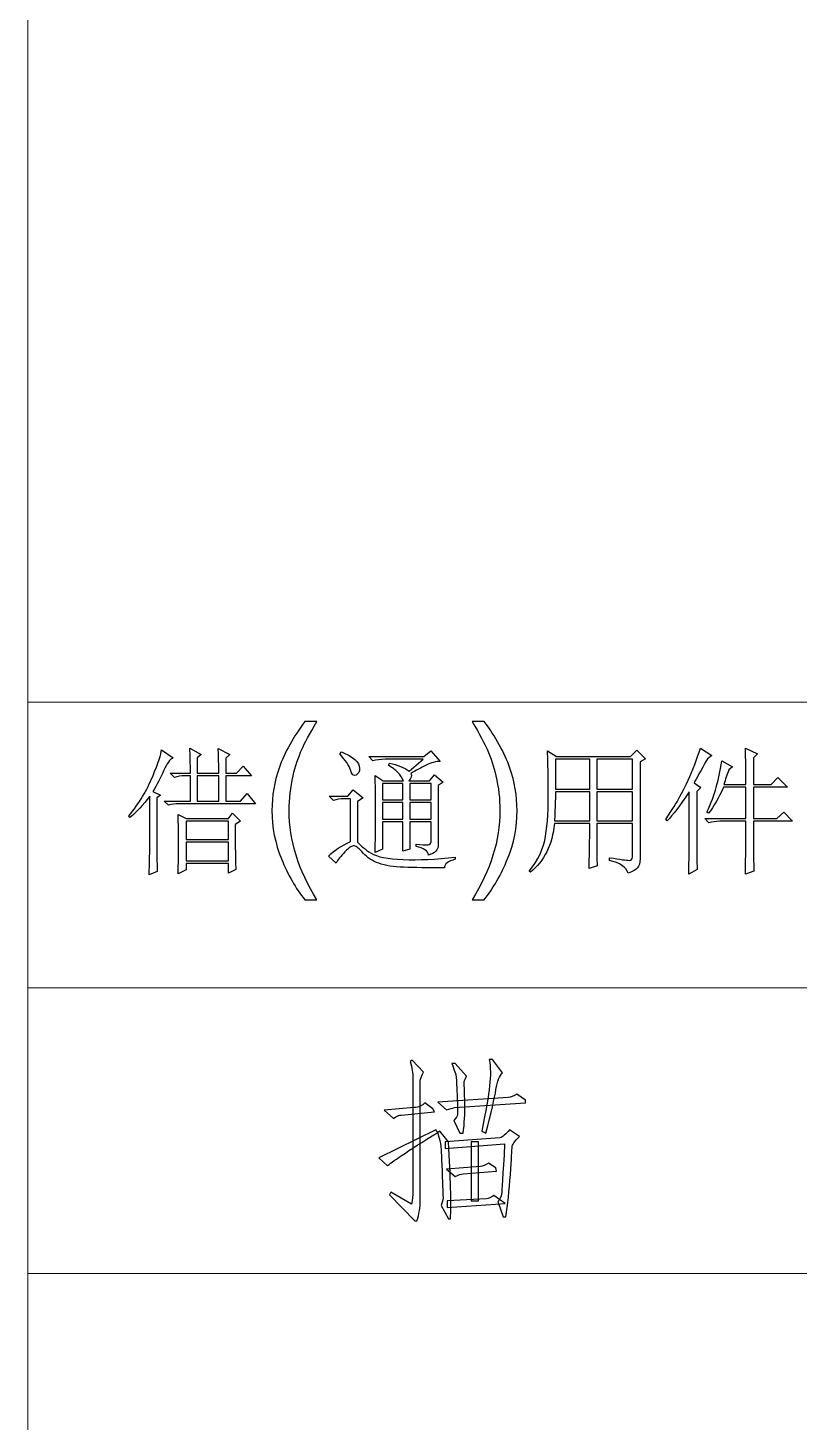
# Model space of a CAD drawing. Header units: millimetres. Extents: x -894 to 2281, y 379 to 1725.
# Drawn here: x 279 to 331.6, y 861.9 to 956.9 of the extents above; entities that cross this region are included whole.
import ezdxf

# ---------------------------------------------------------------- set-up
doc = ezdxf.new("R2010")
doc.units = ezdxf.units.MM
doc.layers.add('layer 1', color=7, linetype='Continuous')

msp = doc.modelspace()

# ---------------------------------------------------------------- linework, layer by layer
at = {"layer": 'layer 1', "color": 1, "lineweight": 9}
for points in [[(279.043, 1724.756), (279.043, 1724.756), (279.043, 568.309), (279.043, 568.309)], [(383.463, 910.96), (383.463, 910.96), (279.043, 910.96), (279.043, 910.96)], [(383.463, 891.491), (383.463, 891.491), (279.043, 891.491), (279.043, 891.491)], [(383.463, 872.022), (383.463, 872.022), (279.043, 872.022), (279.043, 872.022)]]:
    msp.add_open_spline(points, degree=3, dxfattribs=at)
at = {"layer": 'layer 1', "color": 1}
for points, knots in [([(297.919, 897.482), (297.29, 898.275), (296.759, 899.203), (296.325, 900.266), (296.325, 900.266), (295.891, 901.33), (295.673, 902.429), (295.673, 903.569), (295.673, 903.569), (295.673, 904.574), (295.835, 905.535), (296.161, 906.454), (296.161, 906.454), (296.541, 907.521), (297.126, 908.584), (297.919, 909.642), (297.919, 909.642), (297.919, 909.642), (298.735, 909.642), (298.735, 909.642), (298.735, 909.642), (298.225, 908.765), (297.888, 908.139), (297.724, 907.763), (297.724, 907.763), (297.465, 907.182), (297.264, 906.573), (297.115, 905.94), (297.115, 905.94), (296.934, 905.152), (296.843, 904.36), (296.843, 903.563), (296.843, 903.563), (296.843, 901.533), (297.474, 899.508), (298.735, 897.482), (298.735, 897.482), (298.735, 897.482), (297.919, 897.482), (297.919, 897.482)], [0, 0, 0, 0, 0.1, 0.1, 0.1, 0.1, 0.2, 0.2, 0.2, 0.2, 0.3, 0.3, 0.3, 0.3, 0.4, 0.4, 0.4, 0.4, 0.5, 0.5, 0.5, 0.5, 0.6, 0.6, 0.6, 0.6, 0.7, 0.7, 0.7, 0.7, 0.8, 0.8, 0.8, 0.8, 0.9, 0.9, 0.9, 0.9, 1, 1, 1, 1]), ([(310.132, 897.482), (310.132, 897.482), (309.316, 897.482), (309.316, 897.482), (309.316, 897.482), (310.577, 899.508), (311.207, 901.533), (311.207, 903.563), (311.207, 903.563), (311.207, 904.355), (311.117, 905.141), (310.935, 905.923), (310.935, 905.923), (310.793, 906.554), (310.592, 907.163), (310.335, 907.743), (310.335, 907.743), (310.171, 908.124), (309.832, 908.756), (309.316, 909.642), (309.316, 909.642), (309.316, 909.642), (310.132, 909.642), (310.132, 909.642), (310.132, 909.642), (310.924, 908.584), (311.512, 907.521), (311.892, 906.454), (311.892, 906.454), (312.216, 905.535), (312.378, 904.574), (312.378, 903.569), (312.378, 903.569), (312.378, 902.429), (312.16, 901.33), (311.723, 900.266), (311.723, 900.266), (311.287, 899.203), (310.756, 898.275), (310.132, 897.482)], [0, 0, 0, 0, 0.1, 0.1, 0.1, 0.1, 0.2, 0.2, 0.2, 0.2, 0.3, 0.3, 0.3, 0.3, 0.4, 0.4, 0.4, 0.4, 0.5, 0.5, 0.5, 0.5, 0.6, 0.6, 0.6, 0.6, 0.7, 0.7, 0.7, 0.7, 0.8, 0.8, 0.8, 0.8, 0.9, 0.9, 0.9, 0.9, 1, 1, 1, 1]), ([(288.074, 904.619), (288.074, 904.619), (287.565, 904.874), (287.565, 904.874), (287.565, 904.874), (287.832, 905.311), (288.074, 905.779), (288.294, 906.276), (288.294, 906.276), (288.511, 906.775), (288.731, 907.072), (288.95, 907.17), (288.95, 907.17), (288.95, 907.17), (288.147, 907.716), (288.147, 907.716), (288.147, 907.716), (288.123, 907.425), (287.924, 906.817), (287.546, 905.894), (287.546, 905.894), (287.17, 904.972), (286.63, 904.071), (285.924, 903.198), (285.924, 903.198), (285.924, 903.198), (285.997, 903.089), (285.997, 903.089), (285.997, 903.089), (286.436, 903.453), (286.885, 903.938), (287.345, 904.546), (287.345, 904.546), (287.345, 904.546), (287.345, 900.974), (287.345, 900.974), (287.345, 900.974), (287.345, 900.586), (287.334, 899.99), (287.309, 899.189), (287.309, 899.189), (287.309, 899.189), (287.857, 899.407), (287.857, 899.407), (287.857, 899.407), (287.832, 900.573), (287.82, 901.424), (287.82, 901.958), (287.82, 901.958), (287.82, 901.958), (287.82, 904.437), (287.82, 904.437), (287.82, 904.437), (287.82, 904.437), (288.074, 904.619), (288.074, 904.619)], [0, 0, 0, 0, 0.071429, 0.071429, 0.071429, 0.071429, 0.142857, 0.142857, 0.142857, 0.142857, 0.214286, 0.214286, 0.214286, 0.214286, 0.285714, 0.285714, 0.285714, 0.285714, 0.357143, 0.357143, 0.357143, 0.357143, 0.428571, 0.428571, 0.428571, 0.428571, 0.5, 0.5, 0.5, 0.5, 0.571429, 0.571429, 0.571429, 0.571429, 0.642857, 0.642857, 0.642857, 0.642857, 0.714286, 0.714286, 0.714286, 0.714286, 0.785714, 0.785714, 0.785714, 0.785714, 0.857143, 0.857143, 0.857143, 0.857143, 0.928571, 0.928571, 0.928571, 0.928571, 1, 1, 1, 1]), ([(290.116, 906.113), (290.116, 906.113), (288.731, 906.113), (288.731, 906.113), (288.731, 906.113), (288.731, 906.113), (289.023, 905.821), (289.023, 905.821), (289.023, 905.821), (289.24, 905.894), (289.483, 905.931), (289.751, 905.931), (289.751, 905.931), (289.751, 905.931), (290.116, 905.931), (290.116, 905.931), (290.116, 905.931), (290.116, 905.931), (290.116, 904.218), (290.116, 904.218), (290.116, 904.218), (290.116, 904.218), (288.329, 904.218), (288.329, 904.218), (288.329, 904.218), (288.329, 904.218), (288.622, 903.927), (288.622, 903.927), (288.622, 903.927), (288.839, 904), (289.083, 904.036), (289.351, 904.036), (289.351, 904.036), (289.351, 904.036), (294.561, 904.036), (294.561, 904.036), (294.561, 904.036), (294.561, 904.036), (293.978, 904.727), (293.978, 904.727), (293.978, 904.727), (293.978, 904.727), (293.541, 904.218), (293.541, 904.218), (293.541, 904.218), (293.541, 904.218), (292.521, 904.218), (292.521, 904.218), (292.521, 904.218), (292.521, 904.218), (292.521, 905.931), (292.521, 905.931), (292.521, 905.931), (292.521, 905.931), (294.27, 905.931), (294.27, 905.931), (294.27, 905.931), (294.27, 905.931), (293.723, 906.587), (293.723, 906.587), (293.723, 906.587), (293.723, 906.587), (293.249, 906.113), (293.249, 906.113), (293.249, 906.113), (293.249, 906.113), (292.521, 906.113), (292.521, 906.113), (292.521, 906.113), (292.521, 906.113), (292.521, 907.133), (292.521, 907.133), (292.521, 907.133), (292.521, 907.133), (292.812, 907.388), (292.812, 907.388), (292.812, 907.388), (292.812, 907.388), (292.009, 907.789), (292.009, 907.789), (292.009, 907.789), (292.034, 907.521), (292.047, 906.963), (292.047, 906.113), (292.047, 906.113), (292.047, 906.113), (290.589, 906.113), (290.589, 906.113), (290.589, 906.113), (290.589, 906.113), (290.589, 907.17), (290.589, 907.17), (290.589, 907.17), (290.589, 907.17), (290.843, 907.388), (290.843, 907.388), (290.843, 907.388), (290.843, 907.388), (290.078, 907.825), (290.078, 907.825), (290.078, 907.825), (290.103, 907.34), (290.116, 906.769), (290.116, 906.113)], [0, 0, 0, 0, 0.038462, 0.038462, 0.038462, 0.038462, 0.076923, 0.076923, 0.076923, 0.076923, 0.115385, 0.115385, 0.115385, 0.115385, 0.153846, 0.153846, 0.153846, 0.153846, 0.192308, 0.192308, 0.192308, 0.192308, 0.230769, 0.230769, 0.230769, 0.230769, 0.269231, 0.269231, 0.269231, 0.269231, 0.307692, 0.307692, 0.307692, 0.307692, 0.346154, 0.346154, 0.346154, 0.346154, 0.384615, 0.384615, 0.384615, 0.384615, 0.423077, 0.423077, 0.423077, 0.423077, 0.461538, 0.461538, 0.461538, 0.461538, 0.5, 0.5, 0.5, 0.5, 0.538462, 0.538462, 0.538462, 0.538462, 0.576923, 0.576923, 0.576923, 0.576923, 0.615385, 0.615385, 0.615385, 0.615385, 0.653846, 0.653846, 0.653846, 0.653846, 0.692308, 0.692308, 0.692308, 0.692308, 0.730769, 0.730769, 0.730769, 0.730769, 0.769231, 0.769231, 0.769231, 0.769231, 0.807692, 0.807692, 0.807692, 0.807692, 0.846154, 0.846154, 0.846154, 0.846154, 0.884615, 0.884615, 0.884615, 0.884615, 0.923077, 0.923077, 0.923077, 0.923077, 0.961538, 0.961538, 0.961538, 0.961538, 1, 1, 1, 1]), ([(300.296, 907.425), (300.685, 907.012), (300.928, 906.648), (301.026, 906.332), (301.026, 906.332), (301.122, 906.015), (301.249, 905.9), (301.408, 905.985), (301.408, 905.985), (301.567, 906.071), (301.644, 906.222), (301.644, 906.441), (301.644, 906.441), (301.644, 906.658), (301.536, 906.859), (301.316, 907.043), (301.316, 907.043), (301.099, 907.225), (300.794, 907.4), (300.405, 907.57), (300.405, 907.57), (300.405, 907.57), (300.296, 907.425), (300.296, 907.425)], [0, 0, 0, 0, 0.166667, 0.166667, 0.166667, 0.166667, 0.333333, 0.333333, 0.333333, 0.333333, 0.5, 0.5, 0.5, 0.5, 0.666667, 0.666667, 0.666667, 0.666667, 0.833333, 0.833333, 0.833333, 0.833333, 1, 1, 1, 1]), ([(305.508, 901.267), (305.508, 901.267), (305.508, 901.12), (305.508, 901.12), (305.508, 901.12), (306.018, 901.022), (306.298, 900.828), (306.346, 900.538), (306.346, 900.538), (306.783, 900.659), (307.002, 900.878), (307.002, 901.194), (307.002, 901.194), (307.002, 901.194), (307.002, 905.275), (307.002, 905.275), (307.002, 905.275), (307.002, 905.275), (307.33, 905.492), (307.33, 905.492), (307.33, 905.492), (307.33, 905.492), (306.747, 906.004), (306.747, 906.004), (306.747, 906.004), (306.747, 906.004), (306.419, 905.603), (306.419, 905.603), (306.419, 905.603), (306.419, 905.603), (304.998, 905.603), (304.998, 905.603), (304.998, 905.603), (305.168, 905.749), (305.216, 905.919), (305.143, 906.113), (305.143, 906.113), (305.483, 906.307), (305.83, 906.489), (306.181, 906.658), (306.181, 906.658), (306.534, 906.83), (306.856, 906.915), (307.147, 906.915), (307.147, 906.915), (307.147, 906.915), (306.492, 907.643), (306.492, 907.643), (306.492, 907.643), (306.492, 907.643), (306.018, 907.242), (306.018, 907.242), (306.018, 907.242), (306.018, 907.242), (302.265, 907.242), (302.265, 907.242), (302.265, 907.242), (302.265, 907.242), (302.556, 906.951), (302.556, 906.951), (302.556, 906.951), (302.775, 907.024), (303.055, 907.06), (303.394, 907.06), (303.394, 907.06), (303.394, 907.06), (305.981, 907.06), (305.981, 907.06), (305.981, 907.06), (305.981, 907.06), (305.034, 906.259), (305.034, 906.259), (305.034, 906.259), (304.67, 906.501), (304.221, 906.683), (303.686, 906.805), (303.686, 906.805), (303.686, 906.805), (303.613, 906.658), (303.613, 906.658), (303.613, 906.658), (303.88, 906.489), (304.093, 906.326), (304.25, 906.167), (304.25, 906.167), (304.409, 906.009), (304.536, 905.821), (304.633, 905.603), (304.633, 905.603), (304.633, 905.603), (303.249, 905.603), (303.249, 905.603), (303.249, 905.603), (303.249, 905.603), (302.702, 905.967), (302.702, 905.967), (302.702, 905.967), (302.726, 905.409), (302.737, 904.57), (302.737, 903.453), (302.737, 903.453), (302.737, 902.335), (302.726, 901.424), (302.702, 900.719), (302.702, 900.719), (302.702, 900.719), (303.212, 900.939), (303.212, 900.939), (303.212, 900.939), (303.212, 900.939), (303.212, 902.796), (303.212, 902.796), (303.212, 902.796), (303.212, 902.796), (304.597, 902.796), (304.597, 902.796), (304.597, 902.796), (304.597, 902.796), (304.597, 900.792), (304.597, 900.792), (304.597, 900.792), (304.597, 900.792), (305.07, 900.939), (305.07, 900.939), (305.07, 900.939), (305.07, 900.939), (305.07, 902.796), (305.07, 902.796), (305.07, 902.796), (305.07, 902.796), (306.528, 902.796), (306.528, 902.796), (306.528, 902.796), (306.528, 902.796), (306.528, 901.595), (306.528, 901.595), (306.528, 901.595), (306.528, 901.351), (306.449, 901.229), (306.292, 901.229), (306.292, 901.229), (306.133, 901.229), (305.872, 901.242), (305.508, 901.267)], [0, 0, 0, 0, 0.027778, 0.027778, 0.027778, 0.027778, 0.055556, 0.055556, 0.055556, 0.055556, 0.083333, 0.083333, 0.083333, 0.083333, 0.111111, 0.111111, 0.111111, 0.111111, 0.138889, 0.138889, 0.138889, 0.138889, 0.166667, 0.166667, 0.166667, 0.166667, 0.194444, 0.194444, 0.194444, 0.194444, 0.222222, 0.222222, 0.222222, 0.222222, 0.25, 0.25, 0.25, 0.25, 0.277778, 0.277778, 0.277778, 0.277778, 0.305556, 0.305556, 0.305556, 0.305556, 0.333333, 0.333333, 0.333333, 0.333333, 0.361111, 0.361111, 0.361111, 0.361111, 0.388889, 0.388889, 0.388889, 0.388889, 0.416667, 0.416667, 0.416667, 0.416667, 0.444444, 0.444444, 0.444444, 0.444444, 0.472222, 0.472222, 0.472222, 0.472222, 0.5, 0.5, 0.5, 0.5, 0.527778, 0.527778, 0.527778, 0.527778, 0.555556, 0.555556, 0.555556, 0.555556, 0.583333, 0.583333, 0.583333, 0.583333, 0.611111, 0.611111, 0.611111, 0.611111, 0.638889, 0.638889, 0.638889, 0.638889, 0.666667, 0.666667, 0.666667, 0.666667, 0.694444, 0.694444, 0.694444, 0.694444, 0.722222, 0.722222, 0.722222, 0.722222, 0.75, 0.75, 0.75, 0.75, 0.777778, 0.777778, 0.777778, 0.777778, 0.805556, 0.805556, 0.805556, 0.805556, 0.833333, 0.833333, 0.833333, 0.833333, 0.861111, 0.861111, 0.861111, 0.861111, 0.888889, 0.888889, 0.888889, 0.888889, 0.916667, 0.916667, 0.916667, 0.916667, 0.944444, 0.944444, 0.944444, 0.944444, 0.972222, 0.972222, 0.972222, 0.972222, 1, 1, 1, 1]), ([(318.677, 900.356), (318.677, 900.356), (318.677, 900.174), (318.677, 900.174), (318.677, 900.174), (319.381, 900.003), (319.807, 899.712), (319.952, 899.298), (319.952, 899.298), (320.267, 899.42), (320.48, 899.541), (320.589, 899.662), (320.589, 899.662), (320.699, 899.785), (320.754, 899.99), (320.754, 900.283), (320.754, 900.283), (320.754, 900.283), (320.754, 906.878), (320.754, 906.878), (320.754, 906.878), (320.754, 906.878), (321.118, 907.097), (321.118, 907.097), (321.118, 907.097), (321.118, 907.097), (320.535, 907.68), (320.535, 907.68), (320.535, 907.68), (320.535, 907.68), (320.098, 907.242), (320.098, 907.242), (320.098, 907.242), (320.098, 907.242), (315.07, 907.242), (315.07, 907.242), (315.07, 907.242), (315.07, 907.242), (314.449, 907.643), (314.449, 907.643), (314.449, 907.643), (314.474, 907.181), (314.493, 906.307), (314.504, 905.02), (314.504, 905.02), (314.516, 903.732), (314.456, 902.669), (314.322, 901.831), (314.322, 901.831), (314.188, 900.993), (313.818, 900.197), (313.21, 899.445), (313.21, 899.445), (313.21, 899.445), (313.283, 899.371), (313.283, 899.371), (313.283, 899.371), (314.232, 900.124), (314.777, 901.229), (314.924, 902.688), (314.924, 902.688), (314.924, 902.688), (317.329, 902.688), (317.329, 902.688), (317.329, 902.688), (317.329, 902.032), (317.316, 901.012), (317.291, 899.627), (317.291, 899.627), (317.291, 899.627), (317.839, 899.808), (317.839, 899.808), (317.839, 899.808), (317.814, 900.149), (317.803, 901.108), (317.803, 902.688), (317.803, 902.688), (317.803, 902.688), (320.244, 902.688), (320.244, 902.688), (320.244, 902.688), (320.244, 902.688), (320.244, 900.391), (320.244, 900.391), (320.244, 900.391), (320.244, 900.245), (320.165, 900.174), (320.006, 900.174), (320.006, 900.174), (319.849, 900.174), (319.406, 900.234), (318.677, 900.356)], [0, 0, 0, 0, 0.043478, 0.043478, 0.043478, 0.043478, 0.086957, 0.086957, 0.086957, 0.086957, 0.130435, 0.130435, 0.130435, 0.130435, 0.173913, 0.173913, 0.173913, 0.173913, 0.217391, 0.217391, 0.217391, 0.217391, 0.26087, 0.26087, 0.26087, 0.26087, 0.304348, 0.304348, 0.304348, 0.304348, 0.347826, 0.347826, 0.347826, 0.347826, 0.391304, 0.391304, 0.391304, 0.391304, 0.434783, 0.434783, 0.434783, 0.434783, 0.478261, 0.478261, 0.478261, 0.478261, 0.521739, 0.521739, 0.521739, 0.521739, 0.565217, 0.565217, 0.565217, 0.565217, 0.608696, 0.608696, 0.608696, 0.608696, 0.652174, 0.652174, 0.652174, 0.652174, 0.695652, 0.695652, 0.695652, 0.695652, 0.73913, 0.73913, 0.73913, 0.73913, 0.782609, 0.782609, 0.782609, 0.782609, 0.826087, 0.826087, 0.826087, 0.826087, 0.869565, 0.869565, 0.869565, 0.869565, 0.913043, 0.913043, 0.913043, 0.913043, 0.956522, 0.956522, 0.956522, 0.956522, 1, 1, 1, 1]), ([(324.07, 899.225), (324.07, 899.225), (324.653, 899.553), (324.653, 899.553), (324.653, 899.553), (324.628, 900.136), (324.616, 900.646), (324.616, 901.085), (324.616, 901.085), (324.616, 901.085), (324.616, 904.874), (324.616, 904.874), (324.616, 904.874), (324.616, 904.874), (324.908, 905.129), (324.908, 905.129), (324.908, 905.129), (324.908, 905.129), (324.434, 905.457), (324.434, 905.457), (324.434, 905.457), (324.58, 905.724), (324.883, 906.27), (325.345, 907.097), (325.345, 907.097), (325.345, 907.097), (325.637, 907.315), (325.637, 907.315), (325.637, 907.315), (325.637, 907.315), (324.871, 907.825), (324.871, 907.825), (324.871, 907.825), (324.628, 907.047), (324.349, 906.32), (324.033, 905.639), (324.033, 905.639), (323.717, 904.959), (323.433, 904.412), (323.178, 904), (323.178, 904), (322.921, 903.586), (322.697, 903.246), (322.503, 902.978), (322.503, 902.978), (322.503, 902.978), (322.612, 902.87), (322.612, 902.87), (322.612, 902.87), (322.977, 903.234), (323.475, 903.889), (324.106, 904.838), (324.106, 904.838), (324.106, 904.838), (324.106, 900.974), (324.106, 900.974), (324.106, 900.974), (324.106, 900.562), (324.093, 899.979), (324.07, 899.225)], [0, 0, 0, 0, 0.066667, 0.066667, 0.066667, 0.066667, 0.133333, 0.133333, 0.133333, 0.133333, 0.2, 0.2, 0.2, 0.2, 0.266667, 0.266667, 0.266667, 0.266667, 0.333333, 0.333333, 0.333333, 0.333333, 0.4, 0.4, 0.4, 0.4, 0.466667, 0.466667, 0.466667, 0.466667, 0.533333, 0.533333, 0.533333, 0.533333, 0.6, 0.6, 0.6, 0.6, 0.666667, 0.666667, 0.666667, 0.666667, 0.733333, 0.733333, 0.733333, 0.733333, 0.8, 0.8, 0.8, 0.8, 0.866667, 0.866667, 0.866667, 0.866667, 0.933333, 0.933333, 0.933333, 0.933333, 1, 1, 1, 1]), ([(327.97, 905.348), (327.97, 905.348), (326.475, 905.348), (326.475, 905.348), (326.475, 905.348), (326.572, 905.687), (326.681, 906.015), (326.803, 906.332), (326.803, 906.332), (326.803, 906.332), (327.059, 906.55), (327.059, 906.55), (327.059, 906.55), (327.059, 906.55), (326.329, 906.951), (326.329, 906.951), (326.329, 906.951), (326.208, 906.247), (326.08, 905.645), (325.947, 905.147), (325.947, 905.147), (325.813, 904.648), (325.6, 904.084), (325.309, 903.453), (325.309, 903.453), (325.309, 903.453), (325.418, 903.38), (325.418, 903.38), (325.418, 903.38), (325.782, 903.841), (326.123, 904.437), (326.438, 905.166), (326.438, 905.166), (326.438, 905.166), (327.97, 905.166), (327.97, 905.166), (327.97, 905.166), (327.97, 905.166), (327.97, 903.016), (327.97, 903.016), (327.97, 903.016), (327.97, 903.016), (325.163, 903.016), (325.163, 903.016), (325.163, 903.016), (325.163, 903.016), (325.454, 902.723), (325.454, 902.723), (325.454, 902.723), (325.673, 902.796), (325.916, 902.834), (326.183, 902.834), (326.183, 902.834), (326.183, 902.834), (327.97, 902.834), (327.97, 902.834), (327.97, 902.834), (327.97, 901.618), (327.957, 900.416), (327.932, 899.225), (327.932, 899.225), (327.932, 899.225), (328.515, 899.445), (328.515, 899.445), (328.515, 899.445), (328.492, 899.833), (328.479, 900.962), (328.479, 902.834), (328.479, 902.834), (328.479, 902.834), (331.14, 902.834), (331.14, 902.834), (331.14, 902.834), (331.14, 902.834), (330.557, 903.453), (330.557, 903.453), (330.557, 903.453), (330.557, 903.453), (330.082, 903.016), (330.082, 903.016), (330.082, 903.016), (330.082, 903.016), (328.479, 903.016), (328.479, 903.016), (328.479, 903.016), (328.479, 903.016), (328.479, 905.166), (328.479, 905.166), (328.479, 905.166), (328.479, 905.166), (330.812, 905.166), (330.812, 905.166), (330.812, 905.166), (330.812, 905.166), (330.155, 905.821), (330.155, 905.821), (330.155, 905.821), (330.155, 905.821), (329.681, 905.348), (329.681, 905.348), (329.681, 905.348), (329.681, 905.348), (328.479, 905.348), (328.479, 905.348), (328.479, 905.348), (328.479, 905.348), (328.479, 907.17), (328.479, 907.17), (328.479, 907.17), (328.479, 907.17), (328.77, 907.425), (328.77, 907.425), (328.77, 907.425), (328.77, 907.425), (327.932, 907.825), (327.932, 907.825), (327.932, 907.825), (327.957, 907.097), (327.97, 906.27), (327.97, 905.348)], [0, 0, 0, 0, 0.033333, 0.033333, 0.033333, 0.033333, 0.066667, 0.066667, 0.066667, 0.066667, 0.1, 0.1, 0.1, 0.1, 0.133333, 0.133333, 0.133333, 0.133333, 0.166667, 0.166667, 0.166667, 0.166667, 0.2, 0.2, 0.2, 0.2, 0.233333, 0.233333, 0.233333, 0.233333, 0.266667, 0.266667, 0.266667, 0.266667, 0.3, 0.3, 0.3, 0.3, 0.333333, 0.333333, 0.333333, 0.333333, 0.366667, 0.366667, 0.366667, 0.366667, 0.4, 0.4, 0.4, 0.4, 0.433333, 0.433333, 0.433333, 0.433333, 0.466667, 0.466667, 0.466667, 0.466667, 0.5, 0.5, 0.5, 0.5, 0.533333, 0.533333, 0.533333, 0.533333, 0.566667, 0.566667, 0.566667, 0.566667, 0.6, 0.6, 0.6, 0.6, 0.633333, 0.633333, 0.633333, 0.633333, 0.666667, 0.666667, 0.666667, 0.666667, 0.7, 0.7, 0.7, 0.7, 0.733333, 0.733333, 0.733333, 0.733333, 0.766667, 0.766667, 0.766667, 0.766667, 0.8, 0.8, 0.8, 0.8, 0.833333, 0.833333, 0.833333, 0.833333, 0.866667, 0.866667, 0.866667, 0.866667, 0.9, 0.9, 0.9, 0.9, 0.933333, 0.933333, 0.933333, 0.933333, 0.966667, 0.966667, 0.966667, 0.966667, 1, 1, 1, 1]), ([(314.997, 907.06), (314.997, 907.06), (317.329, 907.06), (317.329, 907.06), (317.329, 907.06), (317.329, 907.06), (317.329, 905.02), (317.329, 905.02), (317.329, 905.02), (317.329, 905.02), (314.997, 905.02), (314.997, 905.02), (314.997, 905.02), (314.997, 905.02), (314.997, 907.06), (314.997, 907.06)], [0, 0, 0, 0, 0.25, 0.25, 0.25, 0.25, 0.5, 0.5, 0.5, 0.5, 0.75, 0.75, 0.75, 0.75, 1, 1, 1, 1]), ([(317.803, 907.06), (317.803, 907.06), (320.244, 907.06), (320.244, 907.06), (320.244, 907.06), (320.244, 907.06), (320.244, 905.02), (320.244, 905.02), (320.244, 905.02), (320.244, 905.02), (317.803, 905.02), (317.803, 905.02), (317.803, 905.02), (317.803, 905.02), (317.803, 907.06), (317.803, 907.06)], [0, 0, 0, 0, 0.25, 0.25, 0.25, 0.25, 0.5, 0.5, 0.5, 0.5, 0.75, 0.75, 0.75, 0.75, 1, 1, 1, 1]), ([(290.589, 905.931), (290.589, 905.931), (292.047, 905.931), (292.047, 905.931), (292.047, 905.931), (292.047, 905.931), (292.047, 904.218), (292.047, 904.218), (292.047, 904.218), (292.047, 904.218), (290.589, 904.218), (290.589, 904.218), (290.589, 904.218), (290.589, 904.218), (290.589, 905.931), (290.589, 905.931)], [0, 0, 0, 0, 0.25, 0.25, 0.25, 0.25, 0.5, 0.5, 0.5, 0.5, 0.75, 0.75, 0.75, 0.75, 1, 1, 1, 1]), ([(301.5, 901.411), (301.5, 901.411), (301.5, 904.182), (301.5, 904.182), (301.5, 904.182), (301.5, 904.182), (301.899, 904.437), (301.899, 904.437), (301.899, 904.437), (301.899, 904.437), (301.208, 904.983), (301.208, 904.983), (301.208, 904.983), (301.208, 904.983), (300.844, 904.546), (300.844, 904.546), (300.844, 904.546), (300.844, 904.546), (299.567, 904.546), (299.567, 904.546), (299.567, 904.546), (299.567, 904.546), (299.859, 904.255), (299.859, 904.255), (299.859, 904.255), (300.079, 904.327), (300.321, 904.364), (300.589, 904.364), (300.589, 904.364), (300.589, 904.364), (301.026, 904.364), (301.026, 904.364), (301.026, 904.364), (301.026, 904.364), (301.026, 901.449), (301.026, 901.449), (301.026, 901.449), (300.418, 901.181), (299.92, 900.853), (299.532, 900.465), (299.532, 900.465), (299.532, 900.465), (300.041, 899.99), (300.041, 899.99), (300.041, 899.99), (300.163, 900.209), (300.363, 900.465), (300.643, 900.757), (300.643, 900.757), (300.922, 901.047), (301.134, 901.181), (301.281, 901.156), (301.281, 901.156), (301.427, 901.133), (301.633, 900.968), (301.899, 900.665), (301.899, 900.665), (302.167, 900.362), (302.52, 900.13), (302.957, 899.973), (302.957, 899.973), (303.394, 899.815), (303.966, 899.724), (304.67, 899.7), (304.67, 899.7), (305.374, 899.675), (306.298, 899.662), (307.439, 899.662), (307.439, 899.662), (307.414, 899.93), (307.658, 900.124), (308.168, 900.245), (308.168, 900.245), (308.168, 900.245), (308.168, 900.391), (308.168, 900.391), (308.168, 900.391), (306.856, 900.245), (305.671, 900.191), (304.614, 900.228), (304.614, 900.228), (303.558, 900.264), (302.829, 900.41), (302.428, 900.665), (302.428, 900.665), (302.027, 900.92), (301.717, 901.169), (301.5, 901.411)], [0, 0, 0, 0, 0.045455, 0.045455, 0.045455, 0.045455, 0.090909, 0.090909, 0.090909, 0.090909, 0.136364, 0.136364, 0.136364, 0.136364, 0.181818, 0.181818, 0.181818, 0.181818, 0.227273, 0.227273, 0.227273, 0.227273, 0.272727, 0.272727, 0.272727, 0.272727, 0.318182, 0.318182, 0.318182, 0.318182, 0.363636, 0.363636, 0.363636, 0.363636, 0.409091, 0.409091, 0.409091, 0.409091, 0.454545, 0.454545, 0.454545, 0.454545, 0.5, 0.5, 0.5, 0.5, 0.545455, 0.545455, 0.545455, 0.545455, 0.590909, 0.590909, 0.590909, 0.590909, 0.636364, 0.636364, 0.636364, 0.636364, 0.681818, 0.681818, 0.681818, 0.681818, 0.727273, 0.727273, 0.727273, 0.727273, 0.772727, 0.772727, 0.772727, 0.772727, 0.818182, 0.818182, 0.818182, 0.818182, 0.863636, 0.863636, 0.863636, 0.863636, 0.909091, 0.909091, 0.909091, 0.909091, 0.954545, 0.954545, 0.954545, 0.954545, 1, 1, 1, 1]), ([(303.212, 905.421), (303.212, 905.421), (304.597, 905.421), (304.597, 905.421), (304.597, 905.421), (304.597, 905.421), (304.597, 904.291), (304.597, 904.291), (304.597, 904.291), (304.597, 904.291), (303.212, 904.291), (303.212, 904.291), (303.212, 904.291), (303.212, 904.291), (303.212, 905.421), (303.212, 905.421)], [0, 0, 0, 0, 0.25, 0.25, 0.25, 0.25, 0.5, 0.5, 0.5, 0.5, 0.75, 0.75, 0.75, 0.75, 1, 1, 1, 1]), ([(305.07, 905.421), (305.07, 905.421), (306.528, 905.421), (306.528, 905.421), (306.528, 905.421), (306.528, 905.421), (306.528, 904.291), (306.528, 904.291), (306.528, 904.291), (306.528, 904.291), (305.07, 904.291), (305.07, 904.291), (305.07, 904.291), (305.07, 904.291), (305.07, 905.421), (305.07, 905.421)], [0, 0, 0, 0, 0.25, 0.25, 0.25, 0.25, 0.5, 0.5, 0.5, 0.5, 0.75, 0.75, 0.75, 0.75, 1, 1, 1, 1]), ([(314.997, 904.838), (314.997, 904.838), (317.329, 904.838), (317.329, 904.838), (317.329, 904.838), (317.329, 904.838), (317.329, 902.87), (317.329, 902.87), (317.329, 902.87), (317.329, 902.87), (314.924, 902.87), (314.924, 902.87), (314.924, 902.87), (314.949, 903.137), (314.972, 903.793), (314.997, 904.838)], [0, 0, 0, 0, 0.25, 0.25, 0.25, 0.25, 0.5, 0.5, 0.5, 0.5, 0.75, 0.75, 0.75, 0.75, 1, 1, 1, 1]), ([(317.803, 904.838), (317.803, 904.838), (320.244, 904.838), (320.244, 904.838), (320.244, 904.838), (320.244, 904.838), (320.244, 902.87), (320.244, 902.87), (320.244, 902.87), (320.244, 902.87), (317.803, 902.87), (317.803, 902.87), (317.803, 902.87), (317.803, 902.87), (317.803, 904.838), (317.803, 904.838)], [0, 0, 0, 0, 0.25, 0.25, 0.25, 0.25, 0.5, 0.5, 0.5, 0.5, 0.75, 0.75, 0.75, 0.75, 1, 1, 1, 1]), ([(303.212, 904.109), (303.212, 904.109), (304.597, 904.109), (304.597, 904.109), (304.597, 904.109), (304.597, 904.109), (304.597, 902.978), (304.597, 902.978), (304.597, 902.978), (304.597, 902.978), (303.212, 902.978), (303.212, 902.978), (303.212, 902.978), (303.212, 902.978), (303.212, 904.109), (303.212, 904.109)], [0, 0, 0, 0, 0.25, 0.25, 0.25, 0.25, 0.5, 0.5, 0.5, 0.5, 0.75, 0.75, 0.75, 0.75, 1, 1, 1, 1]), ([(305.07, 904.109), (305.07, 904.109), (306.528, 904.109), (306.528, 904.109), (306.528, 904.109), (306.528, 904.109), (306.528, 902.978), (306.528, 902.978), (306.528, 902.978), (306.528, 902.978), (305.07, 902.978), (305.07, 902.978), (305.07, 902.978), (305.07, 902.978), (305.07, 904.109), (305.07, 904.109)], [0, 0, 0, 0, 0.25, 0.25, 0.25, 0.25, 0.5, 0.5, 0.5, 0.5, 0.75, 0.75, 0.75, 0.75, 1, 1, 1, 1]), ([(289.278, 899.263), (289.278, 899.263), (289.824, 899.518), (289.824, 899.518), (289.824, 899.518), (289.824, 899.518), (289.824, 899.954), (289.824, 899.954), (289.824, 899.954), (289.824, 899.954), (292.703, 899.954), (292.703, 899.954), (292.703, 899.954), (292.703, 899.954), (292.703, 899.298), (292.703, 899.298), (292.703, 899.298), (292.703, 899.298), (293.213, 899.553), (293.213, 899.553), (293.213, 899.553), (293.188, 899.919), (293.176, 900.684), (293.176, 901.85), (293.176, 901.85), (293.176, 901.85), (293.176, 902.615), (293.176, 902.615), (293.176, 902.615), (293.176, 902.615), (293.541, 902.834), (293.541, 902.834), (293.541, 902.834), (293.541, 902.834), (292.994, 903.38), (292.994, 903.38), (292.994, 903.38), (292.994, 903.38), (292.703, 903.016), (292.703, 903.016), (292.703, 903.016), (292.703, 903.016), (289.824, 903.016), (289.824, 903.016), (289.824, 903.016), (289.824, 903.016), (289.278, 903.307), (289.278, 903.307), (289.278, 903.307), (289.301, 902.65), (289.314, 901.983), (289.314, 901.302), (289.314, 901.302), (289.314, 900.623), (289.301, 899.942), (289.278, 899.263)], [0, 0, 0, 0, 0.071429, 0.071429, 0.071429, 0.071429, 0.142857, 0.142857, 0.142857, 0.142857, 0.214286, 0.214286, 0.214286, 0.214286, 0.285714, 0.285714, 0.285714, 0.285714, 0.357143, 0.357143, 0.357143, 0.357143, 0.428571, 0.428571, 0.428571, 0.428571, 0.5, 0.5, 0.5, 0.5, 0.571429, 0.571429, 0.571429, 0.571429, 0.642857, 0.642857, 0.642857, 0.642857, 0.714286, 0.714286, 0.714286, 0.714286, 0.785714, 0.785714, 0.785714, 0.785714, 0.857143, 0.857143, 0.857143, 0.857143, 0.928571, 0.928571, 0.928571, 0.928571, 1, 1, 1, 1]), ([(289.824, 902.834), (289.824, 902.834), (292.703, 902.834), (292.703, 902.834), (292.703, 902.834), (292.703, 902.834), (292.703, 901.595), (292.703, 901.595), (292.703, 901.595), (292.703, 901.595), (289.824, 901.595), (289.824, 901.595), (289.824, 901.595), (289.824, 901.595), (289.824, 902.834), (289.824, 902.834)], [0, 0, 0, 0, 0.25, 0.25, 0.25, 0.25, 0.5, 0.5, 0.5, 0.5, 0.75, 0.75, 0.75, 0.75, 1, 1, 1, 1]), ([(289.824, 901.411), (289.824, 901.411), (292.703, 901.411), (292.703, 901.411), (292.703, 901.411), (292.703, 901.411), (292.703, 900.136), (292.703, 900.136), (292.703, 900.136), (292.703, 900.136), (289.824, 900.136), (289.824, 900.136), (289.824, 900.136), (289.824, 900.136), (289.824, 901.411), (289.824, 901.411)], [0, 0, 0, 0, 0.25, 0.25, 0.25, 0.25, 0.5, 0.5, 0.5, 0.5, 0.75, 0.75, 0.75, 0.75, 1, 1, 1, 1]), ([(305.188, 876.751), (305.248, 877.024), (305.279, 877.329), (305.279, 877.662), (305.279, 877.662), (305.279, 877.662), (305.279, 885.374), (305.279, 885.374), (305.279, 885.374), (305.279, 885.648), (305.219, 886.014), (305.096, 886.47), (305.096, 886.47), (305.096, 886.47), (305.235, 886.561), (305.235, 886.561), (305.235, 886.561), (305.235, 886.561), (306.009, 885.74), (306.009, 885.74), (306.009, 885.74), (305.858, 885.465), (305.782, 885.269), (305.782, 885.146), (305.782, 885.146), (305.782, 885.025), (305.782, 882.317), (305.782, 877.024), (305.782, 877.024), (305.782, 876.537), (305.706, 876.066), (305.554, 875.61), (305.554, 875.61), (305.554, 875.61), (305.416, 875.61), (305.416, 875.61), (305.416, 875.61), (305.416, 875.61), (303.683, 877.39), (303.683, 877.39), (303.683, 877.39), (303.683, 877.39), (303.774, 877.573), (303.774, 877.573), (303.774, 877.573), (303.774, 877.573), (305.188, 876.751), (305.188, 876.751)], [0, 0, 0, 0, 0.083333, 0.083333, 0.083333, 0.083333, 0.166667, 0.166667, 0.166667, 0.166667, 0.25, 0.25, 0.25, 0.25, 0.333333, 0.333333, 0.333333, 0.333333, 0.416667, 0.416667, 0.416667, 0.416667, 0.5, 0.5, 0.5, 0.5, 0.583333, 0.583333, 0.583333, 0.583333, 0.666667, 0.666667, 0.666667, 0.666667, 0.75, 0.75, 0.75, 0.75, 0.833333, 0.833333, 0.833333, 0.833333, 0.916667, 0.916667, 0.916667, 0.916667, 1, 1, 1, 1]), ([(311.395, 885.693), (311.18, 885.512), (311.028, 885.13), (310.937, 884.554), (310.937, 884.554), (310.845, 883.976), (310.618, 882.987), (310.254, 881.587), (310.254, 881.587), (310.254, 881.587), (309.979, 881.723), (309.979, 881.723), (309.979, 881.723), (310.254, 883.094), (310.429, 884.12), (310.505, 884.803), (310.505, 884.803), (310.581, 885.489), (310.573, 886.09), (310.481, 886.606), (310.481, 886.606), (310.481, 886.606), (310.709, 886.606), (310.709, 886.606), (310.709, 886.606), (310.709, 886.606), (311.395, 885.693), (311.395, 885.693)], [0, 0, 0, 0, 0.142857, 0.142857, 0.142857, 0.142857, 0.285714, 0.285714, 0.285714, 0.285714, 0.428571, 0.428571, 0.428571, 0.428571, 0.571429, 0.571429, 0.571429, 0.571429, 0.714286, 0.714286, 0.714286, 0.714286, 0.857143, 0.857143, 0.857143, 0.857143, 1, 1, 1, 1]), ([(308.702, 881.587), (308.702, 881.587), (308.474, 881.587), (308.474, 881.587), (308.474, 881.587), (308.474, 881.587), (308.063, 882.453), (308.063, 882.453), (308.063, 882.453), (308.215, 882.607), (308.299, 882.744), (308.315, 882.864), (308.315, 882.864), (308.328, 882.987), (308.322, 883.427), (308.291, 884.188), (308.291, 884.188), (308.26, 884.949), (308.239, 885.374), (308.223, 885.465), (308.223, 885.465), (308.207, 885.557), (308.108, 885.847), (307.925, 886.334), (307.925, 886.334), (307.925, 886.334), (308.155, 886.334), (308.155, 886.334), (308.155, 886.334), (308.155, 886.334), (308.93, 885.465), (308.93, 885.465), (308.93, 885.465), (308.809, 885.253), (308.755, 885.078), (308.77, 884.942), (308.77, 884.942), (308.786, 884.803), (308.801, 884.371), (308.815, 883.641), (308.815, 883.641), (308.83, 882.911), (308.794, 882.226), (308.702, 881.587)], [0, 0, 0, 0, 0.090909, 0.090909, 0.090909, 0.090909, 0.181818, 0.181818, 0.181818, 0.181818, 0.272727, 0.272727, 0.272727, 0.272727, 0.363636, 0.363636, 0.363636, 0.363636, 0.454545, 0.454545, 0.454545, 0.454545, 0.545455, 0.545455, 0.545455, 0.545455, 0.636364, 0.636364, 0.636364, 0.636364, 0.727273, 0.727273, 0.727273, 0.727273, 0.818182, 0.818182, 0.818182, 0.818182, 0.909091, 0.909091, 0.909091, 0.909091, 1, 1, 1, 1]), ([(306.648, 883.23), (306.648, 883.23), (306.74, 883.047), (306.74, 883.047), (306.74, 883.047), (306.74, 883.047), (304.505, 882.82), (304.505, 882.82), (304.505, 882.82), (304.351, 882.82), (304.17, 882.744), (303.955, 882.592), (303.955, 882.592), (303.955, 882.592), (303.317, 883.139), (303.317, 883.139), (303.317, 883.139), (303.317, 883.139), (305.371, 883.322), (305.371, 883.322), (305.371, 883.322), (305.675, 883.351), (305.918, 883.458), (306.101, 883.641), (306.101, 883.641), (306.101, 883.641), (306.648, 883.23), (306.648, 883.23)], [0, 0, 0, 0, 0.142857, 0.142857, 0.142857, 0.142857, 0.285714, 0.285714, 0.285714, 0.285714, 0.428571, 0.428571, 0.428571, 0.428571, 0.571429, 0.571429, 0.571429, 0.571429, 0.714286, 0.714286, 0.714286, 0.714286, 0.857143, 0.857143, 0.857143, 0.857143, 1, 1, 1, 1]), ([(311.759, 884.005), (311.942, 884.036), (312.138, 884.112), (312.352, 884.233), (312.352, 884.233), (312.352, 884.233), (312.946, 883.824), (312.946, 883.824), (312.946, 883.824), (312.946, 883.824), (312.946, 883.641), (312.946, 883.641), (312.946, 883.641), (312.946, 883.641), (308.108, 883.322), (308.108, 883.322), (308.108, 883.322), (307.988, 883.291), (307.804, 883.246), (307.561, 883.184), (307.561, 883.184), (307.561, 883.184), (306.967, 883.686), (306.967, 883.686), (306.967, 883.686), (306.967, 883.686), (311.759, 884.005), (311.759, 884.005)], [0, 0, 0, 0, 0.142857, 0.142857, 0.142857, 0.142857, 0.285714, 0.285714, 0.285714, 0.285714, 0.428571, 0.428571, 0.428571, 0.428571, 0.571429, 0.571429, 0.571429, 0.571429, 0.714286, 0.714286, 0.714286, 0.714286, 0.857143, 0.857143, 0.857143, 0.857143, 1, 1, 1, 1]), ([(303.545, 879.352), (303.545, 879.352), (302.953, 879.899), (302.953, 879.899), (302.953, 879.899), (302.953, 879.899), (306.831, 881.815), (306.831, 881.815), (306.831, 881.815), (306.831, 881.815), (306.967, 881.634), (306.967, 881.634), (306.967, 881.634), (304.869, 880.326), (303.728, 879.564), (303.545, 879.352)], [0, 0, 0, 0, 0.25, 0.25, 0.25, 0.25, 0.5, 0.5, 0.5, 0.5, 0.75, 0.75, 0.75, 0.75, 1, 1, 1, 1]), ([(306.967, 881.634), (306.967, 881.634), (307.106, 881.723), (307.106, 881.723), (307.106, 881.723), (307.106, 881.723), (307.697, 880.993), (307.697, 880.993), (307.697, 880.993), (307.849, 878.531), (307.896, 876.78), (307.836, 875.747), (307.836, 875.747), (307.836, 875.747), (307.697, 875.747), (307.697, 875.747), (307.697, 875.747), (307.697, 875.747), (307.195, 876.66), (307.195, 876.66), (307.195, 876.66), (307.287, 876.872), (307.333, 877.039), (307.333, 877.162), (307.333, 877.162), (307.333, 877.283), (307.31, 877.9), (307.265, 879.01), (307.265, 879.01), (307.218, 880.119), (307.187, 880.713), (307.174, 880.789), (307.174, 880.789), (307.158, 880.865), (307.09, 881.147), (306.967, 881.634)], [0, 0, 0, 0, 0.111111, 0.111111, 0.111111, 0.111111, 0.222222, 0.222222, 0.222222, 0.222222, 0.333333, 0.333333, 0.333333, 0.333333, 0.444444, 0.444444, 0.444444, 0.444444, 0.555556, 0.555556, 0.555556, 0.555556, 0.666667, 0.666667, 0.666667, 0.666667, 0.777778, 0.777778, 0.777778, 0.777778, 0.888889, 0.888889, 0.888889, 0.888889, 1, 1, 1, 1]), ([(307.47, 880.993), (307.47, 880.993), (311.212, 881.268), (311.212, 881.268), (311.212, 881.268), (311.395, 881.328), (311.607, 881.511), (311.85, 881.815), (311.85, 881.815), (311.85, 881.815), (312.535, 881.359), (312.535, 881.359), (312.535, 881.359), (312.201, 881.025), (312.033, 880.781), (312.033, 880.629), (312.033, 880.629), (312.033, 880.477), (311.994, 879.852), (311.918, 878.758), (311.918, 878.758), (311.842, 877.662), (311.743, 876.704), (311.622, 875.883), (311.622, 875.883), (311.622, 875.883), (311.439, 875.883), (311.439, 875.883), (311.439, 875.883), (311.439, 875.883), (311.075, 876.932), (311.075, 876.932), (311.075, 876.932), (311.227, 877.115), (311.311, 877.283), (311.324, 877.434), (311.324, 877.434), (311.34, 877.586), (311.408, 878.727), (311.531, 880.857), (311.531, 880.857), (311.531, 880.857), (307.47, 880.538), (307.47, 880.538), (307.47, 880.538), (307.47, 880.538), (307.47, 880.993), (307.47, 880.993)], [0, 0, 0, 0, 0.083333, 0.083333, 0.083333, 0.083333, 0.166667, 0.166667, 0.166667, 0.166667, 0.25, 0.25, 0.25, 0.25, 0.333333, 0.333333, 0.333333, 0.333333, 0.416667, 0.416667, 0.416667, 0.416667, 0.5, 0.5, 0.5, 0.5, 0.583333, 0.583333, 0.583333, 0.583333, 0.666667, 0.666667, 0.666667, 0.666667, 0.75, 0.75, 0.75, 0.75, 0.833333, 0.833333, 0.833333, 0.833333, 0.916667, 0.916667, 0.916667, 0.916667, 1, 1, 1, 1]), ([(309.751, 880.993), (309.751, 880.993), (309.751, 876.979), (309.751, 876.979), (309.751, 876.979), (309.751, 876.979), (309.249, 876.979), (309.249, 876.979), (309.249, 876.979), (309.249, 876.979), (309.249, 880.993), (309.249, 880.993), (309.249, 880.993), (309.249, 880.993), (309.751, 880.993), (309.751, 880.993)], [0, 0, 0, 0, 0.25, 0.25, 0.25, 0.25, 0.5, 0.5, 0.5, 0.5, 0.75, 0.75, 0.75, 0.75, 1, 1, 1, 1]), ([(310.984, 878.986), (310.984, 878.986), (308.702, 878.803), (308.702, 878.803), (308.702, 878.803), (308.55, 878.803), (308.367, 878.743), (308.155, 878.622), (308.155, 878.622), (308.155, 878.622), (307.561, 879.122), (307.561, 879.122), (307.561, 879.122), (307.561, 879.122), (309.888, 879.305), (309.888, 879.305), (309.888, 879.305), (310.039, 879.337), (310.222, 879.413), (310.435, 879.533), (310.435, 879.533), (310.435, 879.533), (310.937, 879.214), (310.937, 879.214), (310.937, 879.214), (310.937, 879.214), (310.984, 878.986), (310.984, 878.986)], [0, 0, 0, 0, 0.142857, 0.142857, 0.142857, 0.142857, 0.285714, 0.285714, 0.285714, 0.285714, 0.428571, 0.428571, 0.428571, 0.428571, 0.571429, 0.571429, 0.571429, 0.571429, 0.714286, 0.714286, 0.714286, 0.714286, 0.857143, 0.857143, 0.857143, 0.857143, 1, 1, 1, 1]), ([(307.606, 876.523), (307.606, 876.523), (307.606, 876.979), (307.606, 876.979), (307.606, 876.979), (307.606, 876.979), (310.298, 877.115), (310.298, 877.115), (310.298, 877.115), (310.421, 877.115), (310.589, 877.191), (310.801, 877.343), (310.801, 877.343), (310.801, 877.343), (311.576, 876.796), (311.576, 876.796), (311.576, 876.796), (311.576, 876.796), (307.606, 876.523), (307.606, 876.523)], [0, 0, 0, 0, 0.2, 0.2, 0.2, 0.2, 0.4, 0.4, 0.4, 0.4, 0.6, 0.6, 0.6, 0.6, 0.8, 0.8, 0.8, 0.8, 1, 1, 1, 1])]:
    msp.add_open_spline(points, degree=3, knots=knots, dxfattribs=at)

doc.saveas('drawing.dxf')
